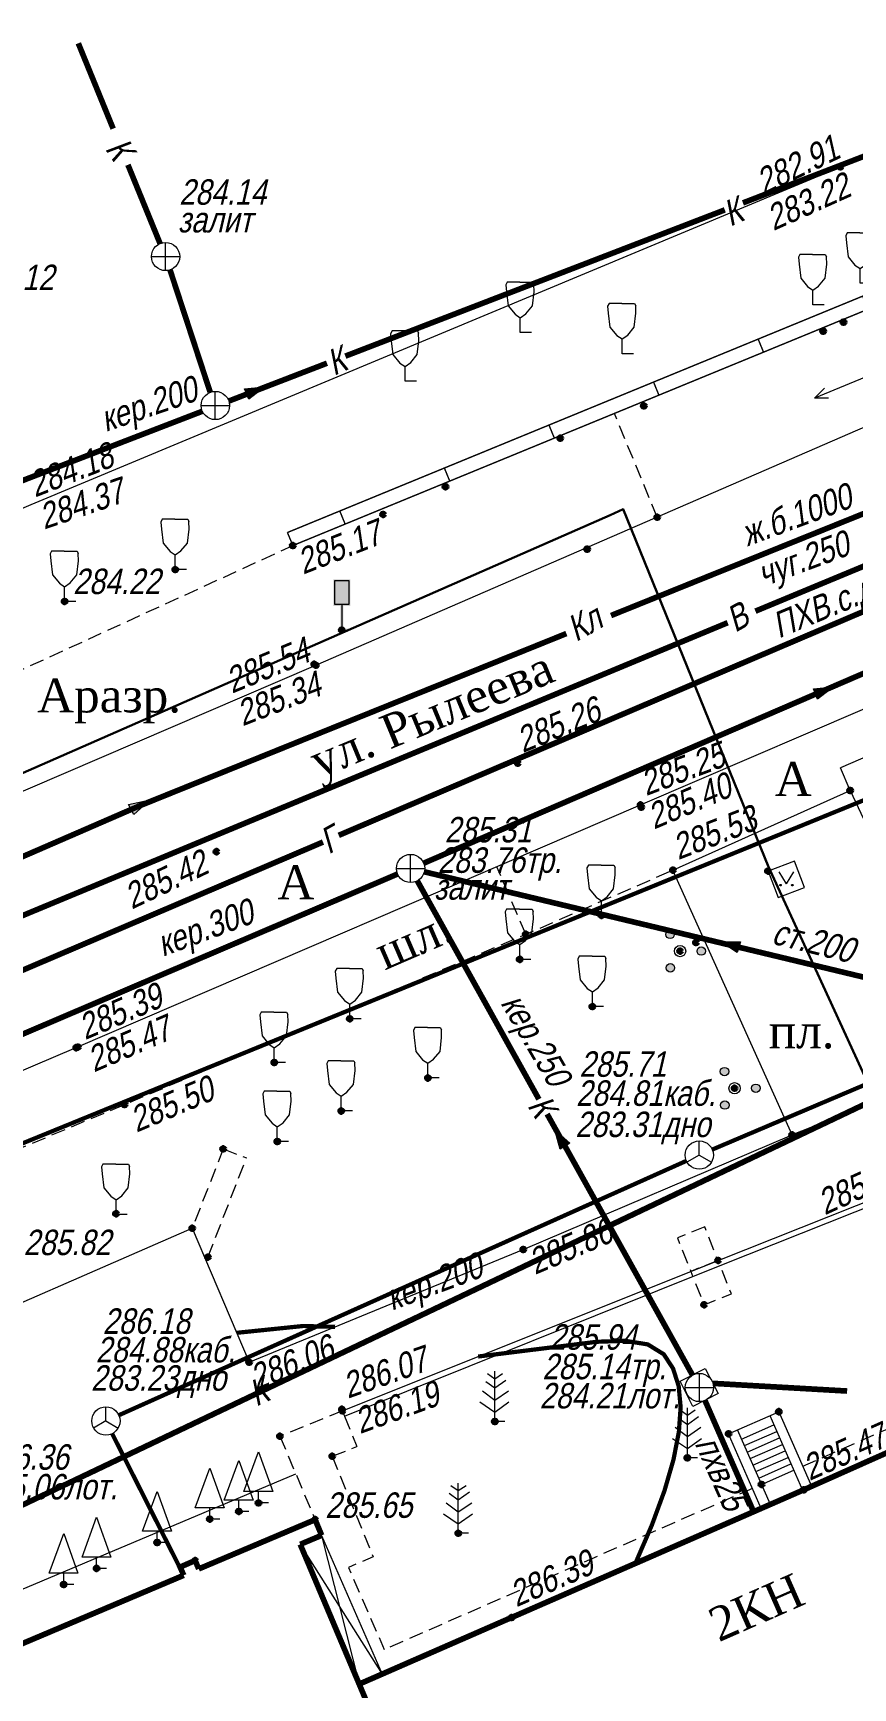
# Model space of a CAD drawing. Header units: metres. Extents: x 5191936 to 10384803, y 4968698 to 9938221.
# Drawn here: x 5192203.3 to 5192232.3, y 4969107.9 to 4969166.5 of the extents above; entities that cross this region are included whole.
import ezdxf
from ezdxf import colors
from ezdxf.entities.mleader import LeaderData, LeaderLine
from ezdxf.math import Vec2, Vec3

# ---------------------------------------------------------------- set-up
doc = ezdxf.new("R2010")
doc.units = ezdxf.units.M
doc.set_wipeout_variables(frame=1)
for name, pattern in [('COMMUN', [6, 5, -1]), ('DASHED', [0.75, 0.5, -0.25]), ('DASHEDX2', [1.5, 1, -0.5])]:
    doc.linetypes.add(name, pattern=pattern)
doc.layers.get('0').update_dxf_attribs({"lineweight": 18})
for name, color, linetype, lineweight in [('51361800', 7, 'Continuous', 18), ('51361960', 7, 'Continuous', 18), ('71133200', 7, 'Continuous', 18), ('71133600', 7, 'Continuous', 18), ('71133800', 7, 'Continuous', 18), ('71211000', 7, 'Continuous', 18), ('82221000', 7, 'Continuous', 18), ('Commun', 7, 'Continuous', 18), ('GEO_POINTS', 7, 'Continuous', 18), ('Otm', 7, 'Continuous', 18), ('R_Поверхность10_CNT-MAJ', 7, 'Continuous', 18), ('R_Поверхность10_CNT-MIN', 7, 'Continuous', 18), ('Sit', 7, 'Continuous', 18), ('Text', 7, 'Continuous', 18), ('Text_com', 7, 'Continuous', 18), ('Us_znak', 7, 'Continuous', 18), ('Us_znak_fon', 7, 'Continuous', 18), ('Рамка и сетка', 7, 'Continuous', 18)]:
    doc.layers.add(name, color=color, linetype=linetype, lineweight=lineweight)
doc.styles.add('eskd', font='ESKD1.shx', dxfattribs={"width": 1.2, "oblique": 15})
doc.styles.add('GOST-2.304_Type-B', font='GOST Common.ttf')
doc.styles.get("Standard").update_dxf_attribs({"font": 'arial.ttf', "width": 0.8, "oblique": 13, "height": 0.9})
doc.styles.add('style1', font='times.ttf', dxfattribs={"height": 1})
doc.linetypes.add('KABELww_500', pattern='A,0.0001,-0.4,[131,ltypeshp.shx,S=0.4,R=90,X=0.4,Y=-0.4],0.2,[131,ltypeshp.shx,S=0.2,R=90,X=0.4,Y=-0.2],3.6,[131,ltypeshp.shx,S=0.2,R=-90,X=-0.4,Y=0.2],0.2,[131,ltypeshp.shx,S=0.4,R=-90,X=-0.4,Y=0.4],-0.8,4,-0.4', length=9.6001)
doc.linetypes.add('ПОДЗ_ЛИНИИ_СВЯЗИ', pattern='A,4.8,-0.2,[133,ltypeshp.shx,S=0.2,R=0,X=-0.2,Y=0],-0.2,4.8,-2', length=12)

# ---------------------------------------------------------------- blocks, each defined once
blk = doc.blocks.new('71133600')
for p, q in [((-0.52, 3.39), (0, 3.02)), ((0, 3.02), (0.55, 3.39)), ((-0.86, 2.16), (0, 1.51)), ((0, 1.51), (0.96, 2.16))]:
    blk.add_line(p, q)
for points in [[(0.71, 0), (0, 0), (0, 3.55)], [(-0.64, 2.84), (0, 2.37), (0, 2.37), (0.78, 2.93)], [(-1.05, 1.38), (0, 0.67), (1, 1.38)]]:
    blk.add_lwpolyline(points)
at = {"style": 'eskd', "oblique": 15}
blk.add_attdef('Z', (2.03, -0.19), '', height=2, dxfattribs=at)
blk = doc.blocks.new('NAPR')
at = {"layer": 'Us_znak', "color": 0, "linetype": 'Continuous', "lineweight": -2}
for p in [(-0.191, 2.038), (0.189, 2.037)]:
    blk.add_line(p, (0, 2.5), dxfattribs=at)
blk.add_lwpolyline([(0, 0), (0, 2.5)], dxfattribs=at)
blk = doc.blocks.new('71133200')
for p, q in [((-0.924145, 3.560442), (-1.024145, 3.360442)), ((-0.024145, 3.560442), (-0.924145, 3.560442)), ((-0.024145, 3.560442), (0.875855, 3.560442)), ((0.875855, 3.560442), (0.958164, 3.395824)), ((-1.024145, 3.360442), (-0.977382, 2.864397)), ((-0.977382, 2.864397), (-0.861899, 1.88241)), ((0.861899, 1.88241), (0.975974, 2.864397)), ((0.975974, 2.864397), (0.958164, 3.395824)), ((-0.861899, 1.88241), (-0.374616, 1.28565)), ((-0.374616, 1.28565), (0, 1.039723)), ((0, 1.039723), (0.401375, 1.321765)), ((0.401375, 1.321765), (0.861899, 1.88241)), ((0, 0), (0, 1.039723)), ((0.8, 0), (0, 0))]:
    blk.add_line(p, q)
at = {"style": 'eskd', "oblique": 14.99997778}
blk.add_attdef('Z', (1.873004, -0.239356), '', height=2, dxfattribs=at)
blk = doc.blocks.new('71211000')
at = {"linetype": 'Continuous'}
h = blk.add_hatch(color=256, dxfattribs=at)
h.paths.add_polyline_path([(-0.39, -1.19, 1), (-0.99, -1.19, 1)])
h.paths.add_polyline_path([(-0.41, 1.18, 1), (-1.01, 1.18, 1)])
h.paths.add_polyline_path([(1.2, 0, 1), (1.8, 0, 1)])
for centre, radius in [((-0.71, 1.18), 0.3), ((0, 0), 0.4), ((1.5, 0), 0.3), ((-0.69, -1.19), 0.3)]:
    blk.add_circle(centre, radius)
blk = doc.blocks.new('71133800')
blk.add_lwpolyline([(0.71, 0), (0, 0), (0, 0.8), (-1.03, 0.8), (0, 3.61), (1.01, 0.8), (-0.03, 0.8)])
at = {"style": 'eskd', "oblique": 15}
blk.add_attdef('Z', (1.57, -0.8), '', height=2, dxfattribs=at)
blk = doc.blocks.new('*U76')
at = {"layer": '82221000', "ltscale": 0.5, "flags": 128}
blk.add_lwpolyline([(5192212.274, 4969148.786, 0.05, 0.05, 0), (5192254.396, 4969166.096, 0, 0, 0)], format="xyseb", dxfattribs=at)
blk.add_lwpolyline([(5192212.274, 4969148.786, 0.05, 0.05, 0), (5192254.396, 4969166.096, 0, 0, 0)], format="xyseb", dxfattribs=at)
at = {"layer": '82221000', "ltscale": 0.5, "const_width": 0.05}
blk.add_lwpolyline([(5192212.464, 4969148.324), (5192254.586, 4969165.634)], dxfattribs=at)
at = {"layer": '82221000', "linetype": 'Continuous', "ltscale": 0.5, "const_width": 0.05}
for points in [[(5192251.312, 4969164.288), (5192251.122, 4969164.751)], [(5192247.612, 4969162.768), (5192247.422, 4969163.23)], [(5192243.912, 4969161.247), (5192243.722, 4969161.71)], [(5192240.213, 4969159.727), (5192240.022, 4969160.189)], [(5192236.513, 4969158.206), (5192236.323, 4969158.669)], [(5192232.813, 4969156.686), (5192232.623, 4969157.148)], [(5192229.113, 4969155.166), (5192228.923, 4969155.628)], [(5192225.413, 4969153.645), (5192225.223, 4969154.108)], [(5192221.714, 4969152.125), (5192221.524, 4969152.587)], [(5192218.014, 4969150.604), (5192217.824, 4969151.067)], [(5192214.314, 4969149.084), (5192214.124, 4969149.546)]]:
    blk.add_lwpolyline(points, dxfattribs=at)
blk = doc.blocks.new('51361800a')
at = {"style": 'eskd', "oblique": 15}
for tag, p in [('Z', (1.72, 1.4)), ('Z1', (1.72, -1)), ('Z2', (1.72, -3.4))]:
    blk.add_attdef(tag, p, '', height=2, dxfattribs=at)
at = {"color": 7}
blk.add_wipeout([(-0.1, 1), (-0.29, 0.96), (-0.47, 0.89), (-0.64, 0.78), (-0.78, 0.64), (-0.89, 0.47), (-0.96, 0.29), (-1, 0.1), (-1, -0.1), (-0.96, -0.29), (-0.89, -0.47), (-0.78, -0.64), (-0.64, -0.78), (-0.47, -0.89), (-0.29, -0.96), (-0.1, -1), (0.1, -1), (0.29, -0.96), (0.47, -0.89), (0.64, -0.78), (0.78, -0.64), (0.89, -0.47), (0.96, -0.29), (1, -0.1), (1, 0.1), (0.96, 0.29), (0.89, 0.47), (0.78, 0.64), (0.64, 0.78), (0.47, 0.89), (0.29, 0.96), (0.1, 1)], dxfattribs=at)
for p, q in [((-1, 0), (1, 0)), ((0, -1), (0, 1))]:
    blk.add_line(p, q)
blk.add_circle((0, 0), 1)
blk = doc.blocks.new('51361960a')
at = {"style": 'eskd', "oblique": 15}
for tag, p in [('Z', (1.72, 1.4)), ('Z1', (1.72, -1)), ('Z2', (1.72, -3.4))]:
    blk.add_attdef(tag, p, '', height=2, dxfattribs=at)
at = {"color": 7}
blk.add_wipeout([(-0.1, 1), (-0.29, 0.96), (-0.47, 0.89), (-0.64, 0.78), (-0.78, 0.64), (-0.89, 0.47), (-0.96, 0.29), (-1, 0.1), (-1, -0.1), (-0.96, -0.29), (-0.89, -0.47), (-0.78, -0.64), (-0.64, -0.78), (-0.47, -0.89), (-0.29, -0.96), (-0.1, -1), (0.1, -1), (0.29, -0.96), (0.47, -0.89), (0.64, -0.78), (0.78, -0.64), (0.89, -0.47), (0.96, -0.29), (1, -0.1), (1, 0.1), (0.96, 0.29), (0.89, 0.47), (0.78, 0.64), (0.64, 0.78), (0.47, 0.89), (0.29, 0.96), (0.1, 1)], dxfattribs=at)
blk.add_wipeout([(-0.1, 1), (-0.29, 0.96), (-0.47, 0.89), (-0.64, 0.78), (-0.78, 0.64), (-0.89, 0.47), (-0.96, 0.29), (-1, 0.1), (-1, -0.1), (-0.96, -0.29), (-0.89, -0.47), (-0.78, -0.64), (-0.64, -0.78), (-0.47, -0.89), (-0.29, -0.96), (-0.1, -1), (0.1, -1), (0.29, -0.96), (0.47, -0.89), (0.64, -0.78), (0.78, -0.64), (0.89, -0.47), (0.96, -0.29), (1, -0.1), (1, 0.1), (0.96, 0.29), (0.89, 0.47), (0.78, 0.64), (0.64, 0.78), (0.47, 0.89), (0.29, 0.96), (0.1, 1)], dxfattribs=at)
for q in [(-0.87, -0.5), (0, 1), (0.87, -0.5)]:
    blk.add_line((0, 0), q)
blk.add_circle((0, 0), 1)
blk = doc.blocks.new('ZNAK')
at = {"layer": 'Us_znak_fon', "true_color": 0xffffff}
blk.add_hatch(color=7, dxfattribs=at).paths.add_polyline_path([(0.3, 1.8), (-0.3, 1.8), (-0.3, 0.85), (-0.05, 0.85), (-0.05, -0.05), (0.25, -0.05), (0.25, 0.05), (0.05, 0.05), (0.05, 0.85), (0.3, 0.85)])
at = {"layer": 'Us_znak', "color": 0, "linetype": 'Continuous', "lineweight": -2, "ltscale": 10}
blk.add_lwpolyline([(-0.25, 1.75), (0.25, 1.75), (0.25, 0.9), (-0.25, 0.9)], close=True, dxfattribs=at)
at = {"layer": 'Us_znak', "linetype": 'DASHEDX2', "ltscale": 10}
blk.add_lwpolyline([(0, 0.9), (0, 0), (0.25, 0)], dxfattribs=at)
blk = doc.blocks.new('A$C52264BE2')
at = {"layer": 'Sit'}
h = blk.add_hatch(color=32, dxfattribs=at)
h.dxf.hatch_style = 1
h.paths.add_polyline_path([(0, 0.374), (0.714, 0.443), (0.15, 0)])
at = {"layer": 'Sit', "color": 32, "elevation": 285.308}
blk.add_lwpolyline([(0, 0.374), (0.714, 0.443), (0.15, 0), (0, 0.374)], dxfattribs=at)
blk = doc.blocks.new('GAZON')
at = {"layer": 'Us_znak', "linetype": 'COMMUN', "lineweight": -2}
for points in [[(-0.233, -0.041, 1), (-0.183, -0.041, 1)], [(0.183, -0.041, 1), (0.233, -0.041, 1)]]:
    blk.add_hatch(color=0, dxfattribs=at).paths.add_polyline_path(points)
at = {"layer": 'Us_znak', "color": 0, "linetype": 'COMMUN', "lineweight": -2}
for points in [[(0, 0), (-0.26, 0.427)], [(0, 0), (0.26, 0.427)]]:
    blk.add_lwpolyline(points, dxfattribs=at)
for centre in [(-0.208, -0.041), (0.208, -0.041)]:
    blk.add_circle(centre, 0.025, dxfattribs=at)

msp = doc.modelspace()

# ---------------------------------------------------------------- hatches: boundary and pattern name
at = {"layer": 'Рамка и сетка'}
h = msp.add_hatch(color=256, dxfattribs=at)
h.dxf.hatch_style = 1
h.paths.add_polyline_path([(5192206.656, 4969139.168), (5192207.418, 4969139.332), (5192206.838, 4969138.808)])

# ---------------------------------------------------------------- linework, layer by layer
at = {"color": 192, "linetype": 'ПОДЗ_ЛИНИИ_СВЯЗИ', "lineweight": 60, "ltscale": 0.4, "const_width": 0.15, "flags": 128}
for points, elevation in [([(5192289.934, 4969162.68), (5192198.191, 4969125.254)], 285.573), ([(5192287.013, 4969152.314), (5192227.302, 4969126.957)], 285.911), ([(5192226.385, 4969126.557), (5192206.307, 4969117.557)], 285.911), ([(5192206.073, 4969116.905), (5192208.604, 4969111.895)], 285.911)]:
    msp.add_lwpolyline(points, dxfattribs=dict(at, elevation=elevation))
at = {"layer": 'Commun', "color": 32, "linetype": 'COMMUN', "ltscale": 0.7, "const_width": 0.2, "flags": 128}
for points in [[(5192228.385, 4969160.446), (5192256.91, 4969171.441)], [(5192214.32, 4969155.025), (5192227.744, 4969160.199)], [(5192210.198, 4969153.436), (5192213.671, 4969154.775)], [(5192194.962, 4969147.563), (5192209.265, 4969153.076)]]:
    msp.add_lwpolyline(points, dxfattribs=at)
for points, elevation in [([(5192206.108, 4969163.073), (5192204.875, 4969166.093)], 284.138), ([(5192207.767, 4969159.009), (5192206.63, 4969161.794)], 284.138), ([(5192208.12, 4969158.073), (5192209.538, 4969153.757)], 284.138), ([(5192217.091, 4969137.086), (5192232.891, 4969143.906)], 285.308), ([(5192254.46, 4969138.919), (5192201.591, 4969113.76)], 285.804), ([(5192216.167, 4969136.704), (5192201.73, 4969130.537)], 285.308), ([(5192216.868, 4969136.46), (5192221.168, 4969128.737)], 285.308), ([(5192232.969, 4969132.981), (5192217.113, 4969136.783)], 292.784), ([(5192221.459, 4969128.213), (5192226.601, 4969118.977)], 285.308), ([(5192226.842, 4969118.536), (5192228.762, 4969114.144)], 285.943), ([(5192227.325, 4969118.685), (5192232.071, 4969118.414)], 285.308)]:
    msp.add_lwpolyline(points, dxfattribs=dict(at, elevation=elevation))
at = {"layer": 'Commun', "color": 4, "linetype": 'COMMUN', "ltscale": 0.7, "const_width": 0.2, "elevation": 285.22, "flags": 128}
for points in [[(5192214.087, 4969138.073), (5192256.056, 4969155.977)], [(5192165.918, 4969117.523), (5192213.531, 4969137.835)]]:
    msp.add_lwpolyline(points, dxfattribs=at)
at = {"layer": 'Commun', "color": 106, "linetype": 'COMMUN', "ltscale": 0.7, "const_width": 0.2, "elevation": 285.881, "flags": 128}
for points in [[(5192228.827, 4969146.003), (5192249.253, 4969154.489)], [(5192201.089, 4969134.48), (5192227.845, 4969145.595)]]:
    msp.add_lwpolyline(points, dxfattribs=at)
at = {"layer": 'Commun', "color": 1, "linetype": 'KABELww_500', "lineweight": 30, "flags": 128}
msp.add_lwpolyline([(5192167.862, 4969151.72), (5192177.93, 4969129.835), (5192202.624, 4969140.15), (5192223.684, 4969149.405), (5192224.153, 4969149.606), (5192229.291, 4969136.956), (5192234.894, 4969124.762)], dxfattribs=at)
at = {"layer": 'GEO_POINTS', "lineweight": 60}
for centre in [(5192231.831, 4969161.72, 282.909), (5192207.957, 4969158.544, 284.138), (5192231.941, 4969156.226, 285.063), (5192231.224, 4969155.909, 285.078), (5192224.88, 4969153.265, 284.208), (5192221.923, 4969152.121, 284.163), (5192217.864, 4969150.403, 284.046), (5192215.654, 4969149.426, 284.038), (5192225.353, 4969149.324, 285.319), (5192212.464, 4969148.324, 285.167), (5192222.876, 4969148.197, 285.295), (5192208.306, 4969147.473, 283.815), (5192204.392, 4969146.348, 284.223), (5192214.194, 4969145.334, 285.284), (5192213.221, 4969144.124, 285.542), (5192213.28, 4969144.089, 285.335), (5192220.419, 4969140.624, 285.261), (5192232.177, 4969139.658, 285.553), (5192224.765, 4969139.147, 285.247), (5192224.789, 4969139.068, 285.401), (5192209.76, 4969137.494, 285.424), (5192216.624, 4969136.898, 285.308), (5192225.91, 4969136.844, 285.525), (5192229.272, 4969136.808, 285.692), (5192223.381, 4969135.238, 285.19), (5192220.706, 4969134.573, 285.492), (5192226.162, 4969133.978, 284.672), (5192226.724, 4969134.277, 285.626), (5192220.488, 4969133.686, 284.851), (5192223.058, 4969132.015, 284.825), (5192214.477, 4969131.586, 285.168), (5192204.801, 4969130.562, 285.472), (5192204.859, 4969130.58, 285.394), (5192211.806, 4969130.037, 284.98), (5192217.24, 4969129.489, 285.025), (5192228.09, 4969129.125, 285.666), (5192206.508, 4969128.547, 285.501), (5192214.178, 4969128.321, 284.918), (5192209.999, 4969126.979, 285.67), (5192211.915, 4969127.242, 284.829), (5192230.122, 4969127.472, 285.788), (5192226.838, 4969126.611, 285.709), (5192206.209, 4969124.688, 285.848), (5192208.907, 4969124.172, 285.842), (5192220.613, 4969123.421, 285.86), (5192209.46, 4969123.152, 285.829), (5192227.506, 4969123.035, 285.862), (5192227.012, 4969121.465, 286.124), (5192210.918, 4969119.431, 286.064), (5192226.842, 4969118.536, 285.943), (5192214.198, 4969117.766, 286.075), (5192214.219, 4969117.712, 286.195), (5192229.655, 4969117.683, 286.209), (5192205.848, 4969117.351, 286.18), (5192219.608, 4969117.337, 285.08), (5192212.006, 4969116.816, 286.123), (5192227.876, 4969116.901, 286.225), (5192213.858, 4969116.105, 286.205), (5192226.419, 4969116.05, 286.22), (5192229.042, 4969115.109, 285.474), (5192230.536, 4969114.919, 285.473), (5192210.553, 4969114.155, 284.734), (5192211.248, 4969114.456, 284.768), (5192209.525, 4969113.884, 284.749), (5192213.252, 4969113.863, 285.646), (5192207.664, 4969113.056, 284.874), (5192218.317, 4969113.381, 286.217), (5192209.007, 4969112.417, 303.521), (5192205.522, 4969112.141, 284.889), (5192204.358, 4969111.57, 284.863), (5192220.198, 4969110.401, 286.388)]:
    msp.add_circle(centre, 0.06, dxfattribs=at)
at = {"layer": 'R_Поверхность10_CNT-MAJ', "color": 32, "const_width": 0.15, "elevation": 286, "flags": 128}
for points in [[(5192213.959, 4969120.683), (5192212.832, 4969120.715), (5192210.476, 4969120.473)], [(5192224.581, 4969112.317), (5192225.16, 4969113.662), (5192225.61, 4969114.888), (5192225.93, 4969115.993), (5192226.12, 4969116.978), (5192226.181, 4969117.843), (5192226.112, 4969118.587), (5192225.913, 4969119.211), (5192225.585, 4969119.714), (5192225.018, 4969120.064), (5192224.211, 4969120.191), (5192223.23, 4969120.157), (5192219.018, 4969119.635)]]:
    msp.add_lwpolyline(points, dxfattribs=at)
at = {"layer": 'R_Поверхность10_CNT-MIN', "color": 32, "elevation": 285.5, "flags": 128}
msp.add_lwpolyline([(5192230.231, 4969114.786), (5192231.474, 4969115.319)], dxfattribs=at)
at = {"layer": 'Sit'}
for p, q in [((5192227.876, 4969116.901), (5192229.655, 4969117.683)), ((5192229.655, 4969117.683), (5192230.815, 4969115.044)), ((5192229.356, 4969114.403), (5192228.196, 4969117.042)), ((5192229.335, 4969117.543), (5192230.495, 4969114.903)), ((5192229.035, 4969114.262), (5192227.876, 4969116.901)), ((5192230.815, 4969115.044), (5192229.035, 4969114.262))]:
    msp.add_line(p, q, dxfattribs=at)
at = {"layer": 'Sit', "flags": 128}
for points, elevation in [([(5192173.077, 4969144.636), (5192175.884, 4969138.196), (5192196.524, 4969146.927), (5192203.209, 4969149.773), (5192231.831, 4969161.72), (5192244.046, 4969166.801), (5192254.232, 4969173.035)], 282.899), ([(5192170.672, 4969125.943), (5192181.937, 4969130.653), (5192196.776, 4969137.005), (5192213.28, 4969144.089), (5192232.445, 4969152.423), (5192243.475, 4969157.07), (5192259.768, 4969163.975), (5192267.872, 4969167.497)], 285.93), ([(5192160.029, 4969111.585), (5192173.113, 4969117.076), (5192187.888, 4969123.363), (5192204.801, 4969130.562), (5192224.765, 4969139.147), (5192234.542, 4969143.344), (5192249.133, 4969149.573), (5192263.795, 4969155.724), (5192269.522, 4969158.128)], 286.018), ([(5192233.873, 4969141.343), (5192231.831, 4969140.466)], 285.449), ([(5192232.177, 4969139.658), (5192231.831, 4969140.466)], 285.525), ([(5192225.91, 4969136.844), (5192232.177, 4969139.658), (5192236.33, 4969130.843), (5192235.704, 4969129.673), (5192230.122, 4969127.472), (5192225.91, 4969136.844)], 285.525), ([(5192187.088, 4969114.833), (5192189.013, 4969115.498), (5192208.907, 4969124.172), (5192210.918, 4969119.431), (5192220.613, 4969123.421), (5192230.122, 4969127.472)], 286.402), ([(5192214.219, 4969117.712), (5192227.506, 4969123.035), (5192234.358, 4969125.759)], 286.195), ([(5192214.293, 4969117.527), (5192227.58, 4969122.849), (5192234.257, 4969125.503)], 286.195), ([(5192226.614, 4969117.87), (5192226.16, 4969118.761), (5192227.05, 4969119.215), (5192227.505, 4969118.324), (5192226.614, 4969117.87)], 285.308), ([(5192214.219, 4969117.712), (5192214.293, 4969117.527)], 286.195), ([(5192228.338, 4969116.711), (5192229.48, 4969117.213)], 285.474), ([(5192228.439, 4969116.482), (5192229.581, 4969116.984)], 285.474), ([(5192228.539, 4969116.253), (5192229.681, 4969116.755)], 285.474), ([(5192228.64, 4969116.024), (5192229.782, 4969116.526)], 285.474), ([(5192228.74, 4969115.795), (5192229.882, 4969116.297)], 285.474), ([(5192228.841, 4969115.566), (5192229.983, 4969116.068)], 285.474), ([(5192198.612, 4969109.595), (5192212.568, 4969115.484)], 286.317), ([(5192228.942, 4969115.337), (5192230.083, 4969115.839)], 285.474), ([(5192229.042, 4969115.109), (5192230.184, 4969115.61)], 285.474), ([(5192212.725, 4969112.99), (5192215.627, 4969108.403)], 286.294), ([(5192213.483, 4969113.309), (5192215.627, 4969108.403)], 286.294), ([(5192213.483, 4969113.309), (5192214.811, 4969108.046)], 286.294)]:
    msp.add_lwpolyline(points, dxfattribs=dict(at, elevation=elevation))
at = {"layer": 'Sit', "linetype": 'COMMUN', "ltscale": 0.7, "const_width": 0.2, "elevation": 284.965, "flags": 128}
for points in [[(5192259.68, 4969161.173), (5192244.28, 4969154.148), (5192223.718, 4969145.848)], [(5192222.139, 4969145.211), (5192207.049, 4969139.12), (5192192.416, 4969132.762)]]:
    msp.add_lwpolyline(points, dxfattribs=at)
at = {"layer": 'Sit', "linetype": 'DASHED', "flags": 128}
for points, elevation in [([(5192225.353, 4969149.324), (5192223.842, 4969152.999)], 285.319), ([(5192200.461, 4969142.828), (5192212.464, 4969148.324)], 285.188), ([(5192220.706, 4969134.573), (5192219.68, 4969136.96)], 285.492), ([(5192188.724, 4969121.102), (5192206.508, 4969128.547), (5192220.706, 4969134.573), (5192225.91, 4969136.844), (5192225.91, 4969136.844)], 285.758), ([(5192209.999, 4969126.979), (5192208.907, 4969124.172)], 285.67), ([(5192209.46, 4969123.152), (5192210.824, 4969126.659)], 285.829), ([(5192209.999, 4969126.979), (5192210.824, 4969126.659)], 285.67), ([(5192230.504, 4969115.752), (5192235.713, 4969118.055), (5192237.403, 4969118.783)], 285.474), ([(5192214.219, 4969117.712), (5192212.006, 4969116.816)], 286.195), ([(5192214.293, 4969117.527), (5192214.724, 4969116.452)], 286.195), ([(5192212.006, 4969116.816), (5192213.252, 4969113.863)], 286.123), ([(5192213.858, 4969116.105), (5192214.724, 4969116.452)], 286.205), ([(5192213.858, 4969116.105), (5192215.304, 4969112.548), (5192214.428, 4969112.171), (5192215.7, 4969109.266)], 286.205), ([(5192228.724, 4969114.97), (5192215.7, 4969109.266)], 285.474)]:
    msp.add_lwpolyline(points, dxfattribs=dict(at, elevation=elevation))
at = {"layer": 'Sit', "flags": 128}
for points, const_width, elevation in [([(5192212.269, 4969148.793), (5192212.464, 4969148.324)], 0.05, 285.167), ([(5192214.811, 4969108.046), (5192230.536, 4969114.919), (5192237.053, 4969117.825), (5192237.699, 4969118.094)], 0.2, 286.388), ([(5192209.136, 4969112.121), (5192213.252, 4969113.863), (5192213.483, 4969113.309)], 0.2, 286.294), ([(5192213.483, 4969113.309), (5192212.725, 4969112.99)], 0.2, 286.294), ([(5192218.836, 4969098.506), (5192212.725, 4969112.99)], 0.2, 313.977), ([(5192209.136, 4969112.121), (5192209.007, 4969112.417), (5192208.477, 4969112.187), (5192208.604, 4969111.895)], 0.2, 303.521), ([(5192202.837, 4969109.454), (5192208.604, 4969111.895)], 0.2, 286.294)]:
    msp.add_lwpolyline(points, dxfattribs=dict(at, const_width=const_width, elevation=elevation))
at = {"layer": 'Sit', "elevation": 285.692, "flags": 128}
msp.add_lwpolyline([(5192229.272, 4969136.808), (5192229.628, 4969135.873), (5192230.562, 4969136.23), (5192230.206, 4969137.164)], close=True, dxfattribs=at)
at = {"layer": 'Sit', "linetype": 'DASHED', "elevation": 285.862, "flags": 128}
for points in [[(5192227.032, 4969124.217), (5192226.065, 4969123.83), (5192226.539, 4969122.647), (5192227.506, 4969123.035)], [(5192227.506, 4969123.035), (5192226.539, 4969122.647), (5192227.012, 4969121.465), (5192227.979, 4969121.852)]]:
    msp.add_lwpolyline(points, close=True, dxfattribs=at)
at = {"layer": 'Рамка и сетка'}
msp.add_lwpolyline([(5192206.656, 4969139.168), (5192207.418, 4969139.332), (5192206.838, 4969138.808), (5192206.656, 4969139.168)], dxfattribs=at)

# ---------------------------------------------------------------- block references
at = {"layer": '71133200', "color": 7, "xscale": 0.5, "yscale": 0.5, "zscale": 0.5}
for p in [(5192232.534, 4969157.603, 285.049), (5192230.86, 4969156.841, 285.078), (5192220.51, 4969155.863, 284.163), (5192224.112, 4969155.112, 284.208), (5192216.434, 4969154.139, 284.046), (5192208.306, 4969147.473, 283.815), (5192204.392, 4969146.348, 284.223), (5192223.381, 4969135.238, 285.19), (5192220.488, 4969133.686, 284.851), (5192223.058, 4969132.015, 284.825), (5192214.477, 4969131.586, 285.168), (5192211.806, 4969130.037, 284.98), (5192217.24, 4969129.489, 285.025), (5192214.178, 4969128.321, 284.918), (5192211.915, 4969127.242, 284.829), (5192206.209, 4969124.662, 285.848)]:
    msp.add_blockref('71133200', p, dxfattribs=at)
at = {"layer": '71133600', "color": 7, "xscale": 0.5, "yscale": 0.5, "zscale": 0.5}
for p in [(5192219.608, 4969117.337, 285.08), (5192226.419, 4969116.05, 286.22), (5192218.317, 4969113.381, 286.217)]:
    msp.add_blockref('71133600', p, dxfattribs=at)
at = {"layer": '71133800', "color": 7, "xscale": 0.5, "yscale": 0.5, "zscale": 0.5}
for p in [(5192210.553, 4969114.155, 284.734), (5192211.248, 4969114.456, 284.768), (5192209.525, 4969113.884, 284.749), (5192207.664, 4969113.056, 284.874), (5192205.522, 4969112.141, 284.889), (5192204.358, 4969111.57, 284.863)]:
    msp.add_blockref('71133800', p, dxfattribs=at)
at = {"layer": '71211000', "color": 7, "xscale": 0.5, "yscale": 0.5, "zscale": 0.5}
for p in [(5192226.162, 4969133.978, 284.672), (5192228.09, 4969129.125, 285.666)]:
    msp.add_blockref('71211000', p, dxfattribs=at)
at = {"layer": '82221000', "color": 7}
msp.add_blockref('*U76', (0, 0), dxfattribs=at)
at = {"layer": 'Sit', "color": 7, "linetype": 'Continuous', "rotation": 112.6325492434472}
msp.add_blockref('NAPR', (5192233.222, 4969154.496, 285.125), dxfattribs=at)
at = {"layer": 'Sit', "color": 7}
for p, rotation in [((5192210.756, 4969153.5, -285.308), 359.8166648775302), ((5192228.419, 4969134.211, 7.476), 140.5637377961521), ((5192222.29, 4969127.03, -285.308), 99.87044002084521)]:
    msp.add_blockref('A$C52264BE2', p, dxfattribs=dict(at, rotation=rotation))
at = {"layer": 'Sit', "color": 7, "linetype": 'Continuous'}
for name, p in [('ZNAK', (5192214.194, 4969145.334, 285.284)), ('GAZON', (5192229.924, 4969136.353))]:
    msp.add_blockref(name, p, dxfattribs=at)
at = {"layer": 'Sit', "color": 7}
msp.add_blockref('A$C52264BE2', (5192230.876, 4969142.885, -285.308), dxfattribs=at)

# ---------------------------------------------------------------- texts
at = {"layer": 'Otm', "oblique": 13, "width": 0.8}
for s, rotation, p in [('282.91', 25.71877, (5192229.115, 4969160.727)), ('283.22', 24.12865, (5192229.462, 4969159.448)), ('284.18', 21.59821, (5192203.344, 4969150.019, 284.179)), ('284.37', 18.87532, (5192203.666, 4969148.887, 284.368)), ('285.17', 21.48279, (5192212.828, 4969147.292, 285.167)), ('285.54', 22.47559, (5192210.309, 4969143.08, 285.542)), ('285.34', 21.4119, (5192210.685, 4969141.925, 285.335)), ('285.26', 22.61947, (5192220.596, 4969140.979, 285.261)), ('285.25', 20.66689, (5192224.957, 4969139.459, 285.247)), ('285.40', 23.0698, (5192225.237, 4969138.273, 285.401)), ('285.53', 21.18394, (5192226.096, 4969137.195, 285.525)), ('285.42', 25.38762, (5192206.763, 4969135.442, 285.424)), ('285.39', 23.26687, (5192205.114, 4969130.825, 285.394)), ('285.47', 23.26687, (5192205.425, 4969129.68, 285.472)), ('285.50', 22.99741, (5192206.93, 4969127.549, 285.501)), ('285.97', 24.4804, (5192231.277, 4969124.625, 285.972)), ('285.86', 23.07441, (5192221.027, 4969122.518, 285.86)), ('286.06', 22.37014, (5192211.161, 4969118.424, 286.064)), ('286.07', 19.45188, (5192214.411, 4969118.14, 286.075)), ('286.19', 20.007, (5192214.838, 4969116.889, 286.195)), ('285.47', 24.01331, (5192230.741, 4969115.229, 285.473)), ('286.39', 23.60834, (5192220.369, 4969110.759, 286.388))]:
    msp.add_text(s, height=0.9, rotation=rotation, dxfattribs=at).set_placement(p)
for s, p in [('284.14', (5192208.444, 4969160.381, 284.138)), ('284.12', (5192200.934, 4969157.361, 284.118)), ('284.22', (5192204.692, 4969146.608, 284.223)), ('285.82', (5192202.942, 4969123.221, 285.816)), ('286.18', (5192205.742, 4969120.437, 286.18)), ('285.94', (5192221.543, 4969119.876, 285.943)), ('284.88каб.', (5192205.493, 4969119.424, 286.18)), ('285.14тр.', (5192221.292, 4969118.831, 285.943)), ('283.23дно', (5192205.324, 4969118.426, 286.18)), ('284.21лот.', (5192221.194, 4969117.799, 285.943)), ('285.65', (5192213.612, 4969113.928, 285.646))]:
    msp.add_text(s, height=0.9, dxfattribs=at).set_placement(p)
at = {"layer": 'Text', "style": 'style1'}
for s, rotation, p in [('ул. Рылеева', 22.43998, (5192213.382, 4969140.068, 285.881)), ('шл.', 23.42652, (5192215.716, 4969133.291, 0.483))]:
    msp.add_text(s, height=1.2, rotation=rotation, dxfattribs=at).set_placement(p)
for s, p in [('Аразр.', (5192203.416, 4969142.423)), ('А', (5192229.511, 4969139.465, 286.008)), ('А', (5192211.917, 4969135.811)), ('пл.', (5192229.298, 4969130.541))]:
    msp.add_text(s, height=1.2, dxfattribs=at).set_placement(p)
at = {"layer": 'Text', "color": 7, "style": 'style1'}
msp.add_text('2КН', height=1.2, rotation=23.7921, dxfattribs=at).set_placement((5192227.532, 4969109.521, -285.654))
at = {"layer": 'Text_com', "oblique": 13, "width": 0.8}
for s, rotation, p in [('К', 303.76784, (5192205.802, 4969162.364, 567.037)), ('К', 24.3112, (5192227.933, 4969159.598, 282.899)), ('К', 24.3112, (5192213.915, 4969154.319)), ('кер.200', 18.97231, (5192205.842, 4969152.337)), ('ж.б.1000', 20.39527, (5192228.535, 4969148.286, 1139.197)), ('чуг.250', 20.39527, (5192229.097, 4969146.852, 1139.197)), ('ПХВ.с.д.225', 22.55685, (5192229.654, 4969145.032, 856.215)), ('В', 29.25629, (5192228.11, 4969145.234, 282.899)), ('Кл', 29.41067, (5192222.481, 4969144.905, 282.899)), ('Г', 29.25629, (5192213.733, 4969137.387, 282.238)), ('кер.300', 20.39527, (5192207.862, 4969133.773, 1138.624)), ('ст.200', 345.9449, (5192229.358, 4969134.253, 852.974)), ('кер.250', 300.25804, (5192219.793, 4969132.143, 1424.505)), ('К', 302.07674, (5192220.741, 4969128.511)), ('кер.200', 20.39527, (5192215.964, 4969121.253, 1139.197)), ('К', 24.53384, (5192211.163, 4969117.857, -283.662)), ('пхв25', 293.88317, (5192226.669, 4969116.563, 286.22))]:
    msp.add_text(s, height=0.9, rotation=rotation, dxfattribs=at).set_placement(p)
for s, p in [('залит', (5192208.399, 4969159.402, 568.171)), ('285.31', (5192217.836, 4969137.823, 285.308)), ('283.76тр.', (5192217.593, 4969136.746, 285.308)), ('залит', (5192217.46, 4969135.797, 285.308)), ('285.71', (5192222.601, 4969129.53, -0.202)), ('284.81каб.', (5192222.484, 4969128.503, -0.202)), ('283.31дно', (5192222.458, 4969127.399, -0.202)), ('286.36', (5192201.456, 4969115.63, 286.362)), ('285.06лот.', (5192201.292, 4969114.579, 286.362))]:
    msp.add_text(s, height=0.9, dxfattribs=at).set_placement(p)

# ---------------------------------------------------------------- next in the draw order: block references
at = {"layer": '51361800', "color": 7, "xscale": 0.5, "yscale": 0.5, "zscale": 0.5}
for p in [(5192207.962, 4969158.549, 284.138), (5192209.722, 4969153.279, 284.138), (5192216.627, 4969136.9, 285.308), (5192226.845, 4969118.539, 285.308)]:
    msp.add_blockref('51361800a', p, dxfattribs=at)
at = {"layer": '51361960', "color": 7, "xscale": 0.5, "yscale": 0.5, "zscale": 0.5}
for p in [(5192226.841, 4969126.763, 285.709), (5192205.85, 4969117.354, 286.18)]:
    msp.add_blockref('51361960a', p, dxfattribs=at)

# ---------------------------------------------------------------- next in the draw order: leaders
at = {"layer": 'Рамка и сетка', "color": 240, "linetype": 'Continuous', "true_color": 0xed1f24}
ml = msp.add_multileader_mtext('Standard', dxfattribs=at)
ml.set_content('Отметка лотка ливневой сети крайне важна.', color=240, style='GOST-2.304_Type-B')
ml.set_leader_properties()
ml.build(insert=Vec2(0, 0))
ml.multileader.update_dxf_attribs({"has_dogleg": 0, "text_left_attachment_type": 0, "text_right_attachment_type": 0, "dogleg_length": 1, "arrow_head_size": 3})
ctx = ml.context
ctx.base_point, ctx.char_height, ctx.arrow_head_size, ctx.landing_gap_size, ctx.plane_origin = Vec3(5192205.25, 4969181.177), 3.5, 3, 0, Vec3(5192284.732, 4969188.697)
ctx.left_attachment, ctx.right_attachment = 0, 0
notes = []
notes.append((ctx, [(1, (1, 1, 0), (5192204.25, 4969181.177), (1, 0), 1, [(0, [(5192287.366, 4969182.521), (5192302.942, 4969181.177)], 0, []), (2, [(5192281.022, 4969175.415), (5192275.949, 4969168.635)], 0, [])])]))
ctx.mtext.insert, ctx.mtext.line_spacing_factor, ctx.mtext.flow_direction = Vec3(5192205.25, 4969181.177), 0.908571, 5
for ctx, leaders in notes:
    for number, flags, end, landing, length, lines in leaders:
        leader = LeaderData()
        leader.index, (leader.has_last_leader_line, leader.has_dogleg_vector, leader.attachment_direction) = number, flags
        leader.last_leader_point, leader.dogleg_vector, leader.dogleg_length = Vec3(end), Vec3(landing), length
        for number, points, colour, breaks in lines:
            line = LeaderLine()
            line.index, line.vertices, line.color, line.breaks = number, Vec3.list(points), colors.encode_raw_color(colour), breaks
            leader.lines.append(line)
        ctx.leaders.append(leader)

doc.saveas('drawing.dxf')
